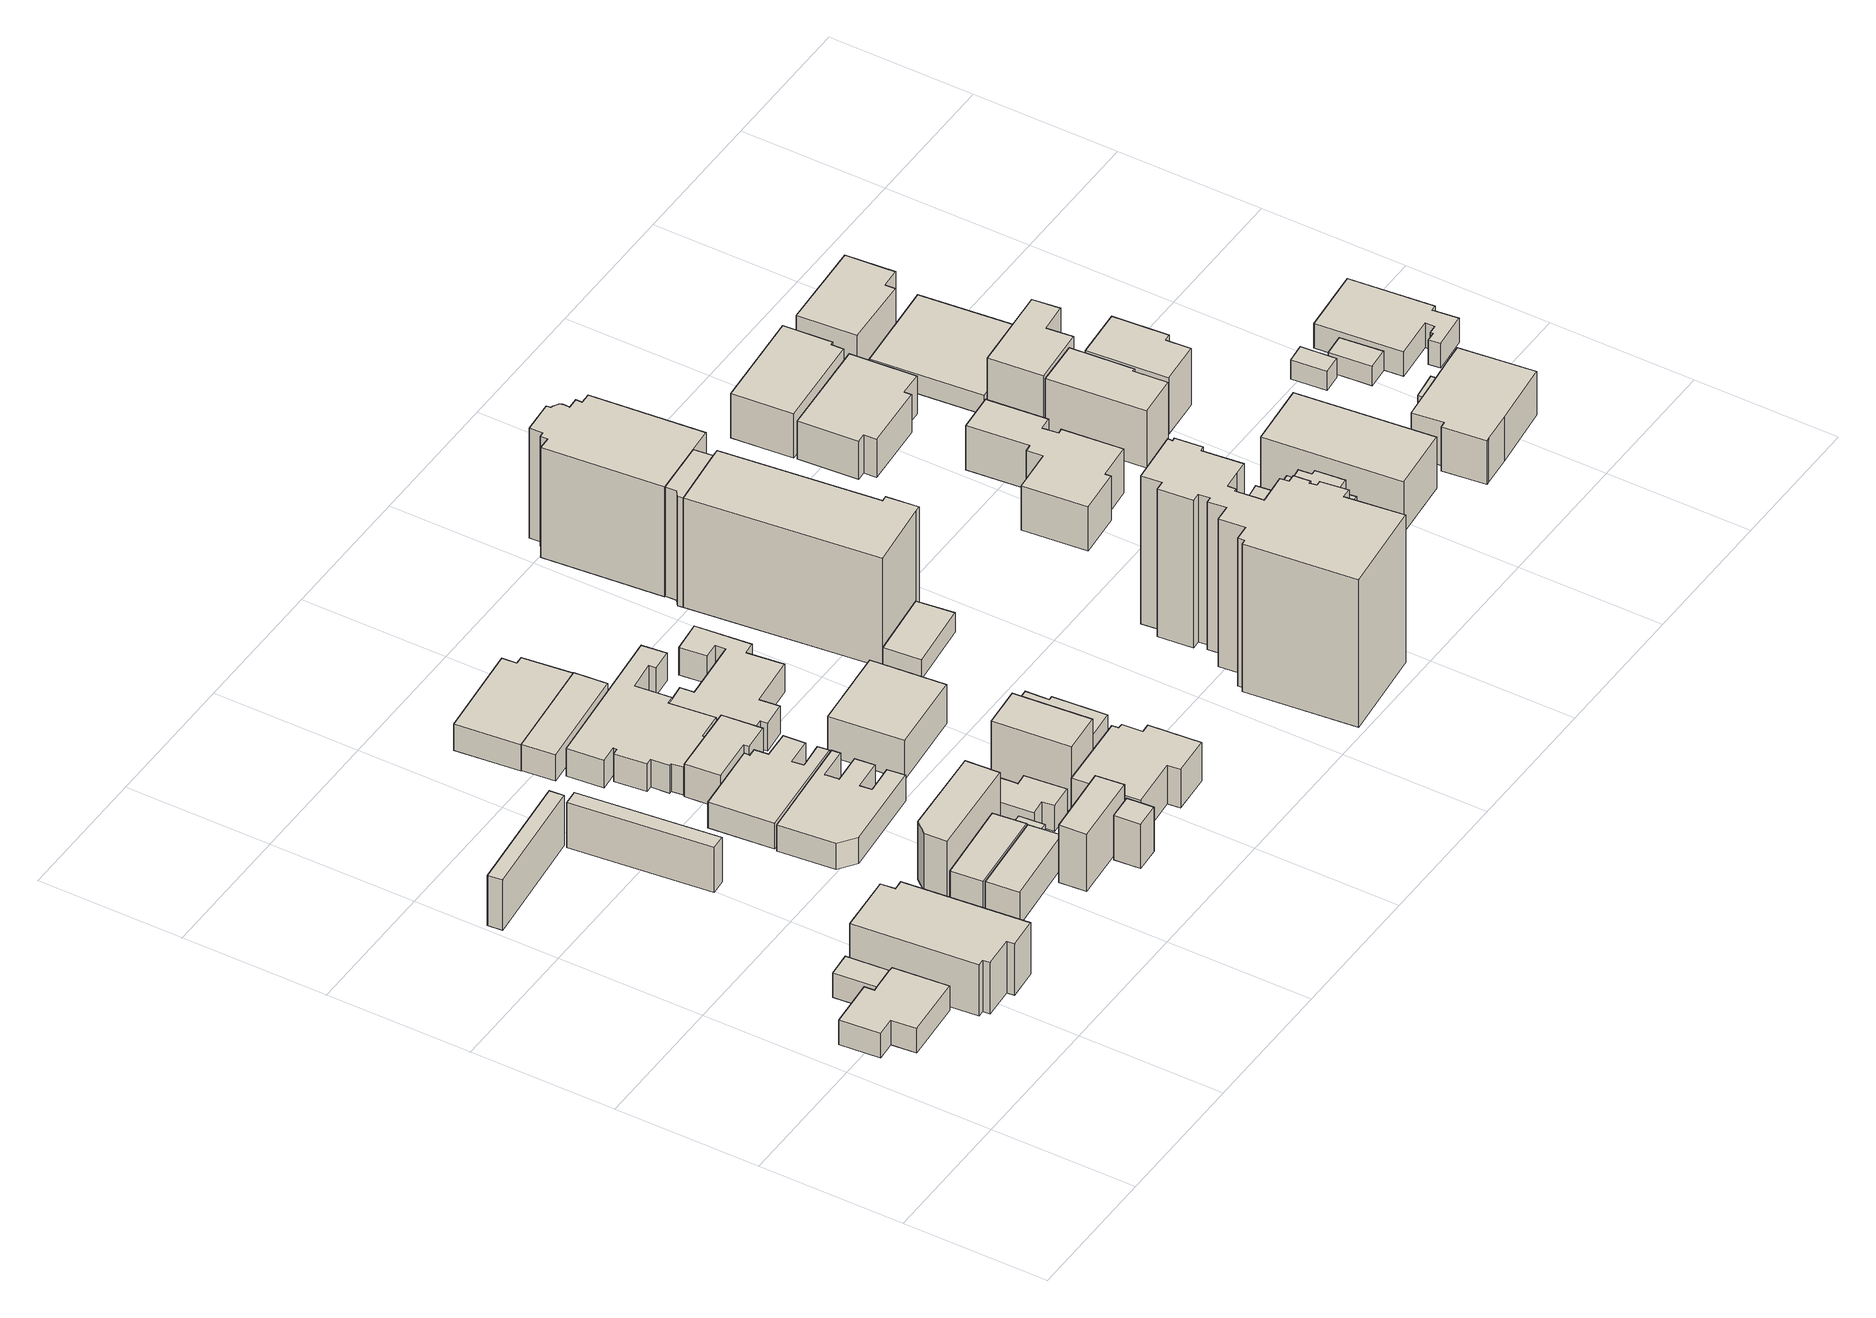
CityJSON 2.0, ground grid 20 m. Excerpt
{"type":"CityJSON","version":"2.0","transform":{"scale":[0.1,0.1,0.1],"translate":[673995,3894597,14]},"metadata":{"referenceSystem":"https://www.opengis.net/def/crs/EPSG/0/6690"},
"CityObjects":{
"building1":{"type":"Building","attributes":{"class":"3001","usage":"411","measuredHeight":5.8,"storeysAboveGround":1,"BuildingDetailAttribute.totalFloorArea":86.9,"BuildingDetailAttribute.buildingFootprintArea":86.9,"BuildingDetailAttribute.buildingRoofEdgeArea":86.9,"BuildingDetailAttribute.urbanPlanType":"21","BuildingDetailAttribute.landUseType":"211","BuildingDetailAttribute.surveyYear":2021,"BuildingIDAttribute.prefecture":"23","BuildingIDAttribute.city":"23102"},"address":[{"country":"日本","locality":"愛知県名古屋市"}],"geometry":[{"type":"Solid","lod":"1","boundaries":[[[[0,1,2,3,4,5,6,7,8,9]],[[8,10,11,9]],[[7,12,10,8]],[[6,13,12,7]],[[5,14,13,6]],[[4,15,14,5]],[[3,16,15,4]],[[2,17,16,3]],[[1,18,17,2]],[[0,19,18,1]],[[9,11,19,0]],[[10,12,13,14,15,16,17,18,19,11]]]]}]},
"building2":{"type":"Building","attributes":{"class":"3001","usage":"411","measuredHeight":3.8,"storeysAboveGround":1,"BuildingDetailAttribute.totalFloorArea":19.82,"BuildingDetailAttribute.buildingFootprintArea":19.82,"BuildingDetailAttribute.buildingRoofEdgeArea":19.82,"BuildingDetailAttribute.urbanPlanType":"21","BuildingDetailAttribute.landUseType":"211","BuildingDetailAttribute.surveyYear":2021,"BuildingIDAttribute.prefecture":"23","BuildingIDAttribute.city":"23102"},"address":[{"country":"日本","locality":"愛知県名古屋市"}],"geometry":[{"type":"Solid","lod":"1","boundaries":[[[[20,21,4,3]],[[4,15,16,3]],[[21,22,15,4]],[[20,23,22,21]],[[3,16,23,20]],[[15,22,23,16]]]]}]},
"building3":{"type":"Building","attributes":{"class":"3002","usage":"422","measuredHeight":11,"storeysAboveGround":2,"BuildingDetailAttribute.totalFloorArea":347.57,"BuildingDetailAttribute.buildingFootprintArea":173.78,"BuildingDetailAttribute.buildingRoofEdgeArea":173.78,"BuildingDetailAttribute.urbanPlanType":"21","BuildingDetailAttribute.landUseType":"214","BuildingDetailAttribute.surveyYear":2021,"BuildingIDAttribute.prefecture":"23","BuildingIDAttribute.city":"23102"},"address":[{"country":"日本","locality":"愛知県名古屋市"}],"geometry":[{"type":"Solid","lod":"1","boundaries":[[[[24,25,26,27,28,29,30,31,32,33]],[[32,34,35,33]],[[31,36,34,32]],[[30,37,36,31]],[[29,38,37,30]],[[28,39,38,29]],[[27,40,39,28]],[[26,41,40,27]],[[25,42,41,26]],[[24,43,42,25]],[[33,35,43,24]],[[34,36,37,38,39,40,41,42,43,35]]]]}]},
"building4":{"type":"Building","attributes":{"class":"3003","usage":"401","measuredHeight":7.8,"storeysAboveGround":1,"BuildingDetailAttribute.totalFloorArea":34.63,"BuildingDetailAttribute.buildingFootprintArea":34.63,"BuildingDetailAttribute.buildingRoofEdgeArea":34.63,"BuildingDetailAttribute.urbanPlanType":"21","BuildingDetailAttribute.landUseType":"212","BuildingDetailAttribute.surveyYear":2021,"BuildingIDAttribute.prefecture":"23","BuildingIDAttribute.city":"23102"},"address":[{"country":"日本","locality":"愛知県名古屋市"}],"geometry":[{"type":"Solid","lod":"1","boundaries":[[[[44,45,46,47]],[[46,48,49,47]],[[45,50,48,46]],[[44,51,50,45]],[[47,49,51,44]],[[48,50,51,49]]]]}]},
"building5":{"type":"Building","attributes":{"class":"3003","usage":"401","measuredHeight":19,"storeysAboveGround":1,"BuildingDetailAttribute.totalFloorArea":41.21,"BuildingDetailAttribute.buildingFootprintArea":41.21,"BuildingDetailAttribute.buildingRoofEdgeArea":41.21,"BuildingDetailAttribute.urbanPlanType":"21","BuildingDetailAttribute.landUseType":"212","BuildingDetailAttribute.surveyYear":2021,"BuildingIDAttribute.prefecture":"23","BuildingIDAttribute.city":"23102"},"address":[{"country":"日本","locality":"愛知県名古屋市"}],"geometry":[{"type":"Solid","lod":"1","boundaries":[[[[52,53,54,55]],[[54,56,57,55]],[[53,58,56,54]],[[52,59,58,53]],[[55,57,59,52]],[[56,58,59,57]]]]}]},
"building6":{"type":"Building","attributes":{"class":"3001","usage":"411","measuredHeight":6.1,"storeysAboveGround":2,"BuildingDetailAttribute.totalFloorArea":104.74,"BuildingDetailAttribute.buildingFootprintArea":52.37,"BuildingDetailAttribute.buildingRoofEdgeArea":52.37,"BuildingDetailAttribute.urbanPlanType":"21","BuildingDetailAttribute.landUseType":"211","BuildingDetailAttribute.surveyYear":2021,"BuildingIDAttribute.prefecture":"23","BuildingIDAttribute.city":"23102"},"address":[{"country":"日本","locality":"愛知県名古屋市"}],"geometry":[{"type":"Solid","lod":"1","boundaries":[[[[60,61,62,63]],[[62,64,65,63]],[[61,66,64,62]],[[60,67,66,61]],[[63,65,67,60]],[[64,66,67,65]]]]}]},
"building7":{"type":"Building","attributes":{"class":"9999","usage":"411","measuredHeight":8,"storeysAboveGround":2,"BuildingDetailAttribute.totalFloorArea":105.14,"BuildingDetailAttribute.buildingFootprintArea":52.57,"BuildingDetailAttribute.buildingRoofEdgeArea":52.57,"BuildingDetailAttribute.urbanPlanType":"21","BuildingDetailAttribute.landUseType":"211","BuildingDetailAttribute.surveyYear":2021,"BuildingIDAttribute.prefecture":"23","BuildingIDAttribute.city":"23102"},"address":[{"country":"日本","locality":"愛知県名古屋市"}],"geometry":[{"type":"Solid","lod":"1","boundaries":[[[[68,69,70,71]],[[70,72,73,71]],[[69,74,72,70]],[[68,75,74,69]],[[71,73,75,68]],[[72,74,75,73]]]]}]},
"building8":{"type":"Building","attributes":{"class":"3002","usage":"411","measuredHeight":11,"storeysAboveGround":3,"BuildingDetailAttribute.totalFloorArea":194.04,"BuildingDetailAttribute.buildingFootprintArea":64.68,"BuildingDetailAttribute.buildingRoofEdgeArea":64.68,"BuildingDetailAttribute.urbanPlanType":"21","BuildingDetailAttribute.landUseType":"211","BuildingDetailAttribute.surveyYear":2021,"BuildingIDAttribute.prefecture":"23","BuildingIDAttribute.city":"23102"},"address":[{"country":"日本","locality":"愛知県名古屋市"}],"geometry":[{"type":"Solid","lod":"1","boundaries":[[[[76,77,78,79,80]],[[79,81,82,80]],[[78,83,81,79]],[[77,84,83,78]],[[76,85,84,77]],[[80,82,85,76]],[[81,83,84,85,82]]]]}]},
"building9":{"type":"Building","attributes":{"class":"3001","usage":"413","measuredHeight":5.1,"storeysAboveGround":1,"BuildingDetailAttribute.totalFloorArea":128.52,"BuildingDetailAttribute.buildingFootprintArea":128.52,"BuildingDetailAttribute.buildingRoofEdgeArea":128.52,"BuildingDetailAttribute.urbanPlanType":"21","BuildingDetailAttribute.landUseType":"212","BuildingDetailAttribute.surveyYear":2021,"BuildingIDAttribute.prefecture":"23","BuildingIDAttribute.city":"23102"},"address":[{"country":"日本","locality":"愛知県名古屋市"}],"geometry":[{"type":"Solid","lod":"1","boundaries":[[[[86,87,88,89,90,91,92,93,94,95,96,97,98]],[[97,99,100,98]],[[96,101,99,97]],[[95,102,101,96]],[[94,103,102,95]],[[93,104,103,94]],[[92,105,104,93]],[[91,106,105,92]],[[90,107,106,91]],[[89,108,107,90]],[[88,109,108,89]],[[87,110,109,88]],[[86,111,110,87]],[[98,100,111,86]],[[99,101,102,103,104,105,106,107,108,109,110,111,100]]]]}]},
"building10":{"type":"Building","attributes":{"class":"3002","usage":"411","measuredHeight":8.9,"storeysAboveGround":3,"BuildingDetailAttribute.totalFloorArea":114.25,"BuildingDetailAttribute.buildingFootprintArea":38.08,"BuildingDetailAttribute.buildingRoofEdgeArea":38.08,"BuildingDetailAttribute.urbanPlanType":"21","BuildingDetailAttribute.landUseType":"211","BuildingDetailAttribute.surveyYear":2021,"BuildingIDAttribute.prefecture":"23","BuildingIDAttribute.city":"23102"},"address":[{"country":"日本","locality":"愛知県名古屋市"}],"geometry":[{"type":"Solid","lod":"1","boundaries":[[[[112,113,114,115]],[[114,116,117,115]],[[113,118,116,114]],[[112,119,118,113]],[[115,117,119,112]],[[116,118,119,117]]]]}]},
"building11":{"type":"Building","attributes":{"class":"3001","usage":"461","measuredHeight":-9999,"storeysAboveGround":9999,"BuildingDetailAttribute.totalFloorArea":-9999,"BuildingDetailAttribute.buildingFootprintArea":-9999,"BuildingDetailAttribute.buildingRoofEdgeArea":11.95,"BuildingDetailAttribute.urbanPlanType":"21","BuildingDetailAttribute.landUseType":"211","BuildingDetailAttribute.surveyYear":2021,"BuildingIDAttribute.prefecture":"23","BuildingIDAttribute.city":"23102"},"geometry":[{"type":"Solid","lod":"1","boundaries":[[[[120,121,122,123,124,125]],[[124,126,127,125]],[[123,128,126,124]],[[122,129,128,123]],[[121,130,129,122]],[[120,131,130,121]],[[125,127,131,120]],[[126,128,129,130,131,127]]]]}]},
"building12":{"type":"Building","attributes":{"class":"3001","usage":"413","measuredHeight":5,"storeysAboveGround":1,"BuildingDetailAttribute.totalFloorArea":114.13,"BuildingDetailAttribute.buildingFootprintArea":114.13,"BuildingDetailAttribute.buildingRoofEdgeArea":114.13,"BuildingDetailAttribute.urbanPlanType":"21","BuildingDetailAttribute.landUseType":"212","BuildingDetailAttribute.surveyYear":2021,"BuildingIDAttribute.prefecture":"23","BuildingIDAttribute.city":"23102"},"address":[{"country":"日本","locality":"愛知県名古屋市"}],"geometry":[{"type":"Solid","lod":"1","boundaries":[[[[132,133,134,135,136,137,138,139,140,141,142,143]],[[142,144,145,143]],[[141,146,144,142]],[[140,147,146,141]],[[139,148,147,140]],[[138,149,148,139]],[[137,150,149,138]],[[136,151,150,137]],[[135,152,151,136]],[[134,153,152,135]],[[133,154,153,134]],[[132,155,154,133]],[[143,145,155,132]],[[144,146,147,148,149,150,151,152,153,154,155,145]]]]}]},
"building13":{"type":"Building","attributes":{"class":"9999","usage":"411","measuredHeight":7.9,"storeysAboveGround":3,"BuildingDetailAttribute.totalFloorArea":37.82,"BuildingDetailAttribute.buildingFootprintArea":12.61,"BuildingDetailAttribute.buildingRoofEdgeArea":12.61,"BuildingDetailAttribute.urbanPlanType":"21","BuildingDetailAttribute.landUseType":"211","BuildingDetailAttribute.surveyYear":2021,"BuildingIDAttribute.prefecture":"23","BuildingIDAttribute.city":"23102"},"address":[{"country":"日本","locality":"愛知県名古屋市"}],"geometry":[{"type":"Solid","lod":"1","boundaries":[[[[156,157,158,159]],[[158,160,161,159]],[[157,162,160,158]],[[156,163,162,157]],[[159,161,163,156]],[[160,162,163,161]]]]}]},
"building14":{"type":"Building","attributes":{"class":"3001","usage":"411","measuredHeight":6.1,"storeysAboveGround":2,"BuildingDetailAttribute.totalFloorArea":101.1,"BuildingDetailAttribute.buildingFootprintArea":50.55,"BuildingDetailAttribute.buildingRoofEdgeArea":50.55,"BuildingDetailAttribute.urbanPlanType":"21","BuildingDetailAttribute.landUseType":"211","BuildingDetailAttribute.surveyYear":2021,"BuildingIDAttribute.prefecture":"23","BuildingIDAttribute.city":"23102"},"address":[{"country":"日本","locality":"愛知県名古屋市"}],"geometry":[{"type":"Solid","lod":"1","boundaries":[[[[164,165,166,167,168,169]],[[168,170,171,169]],[[167,172,170,168]],[[166,173,172,167]],[[165,174,173,166]],[[164,175,174,165]],[[169,171,175,164]],[[170,172,173,174,175,171]]]]}]},
"building15":{"type":"Building","attributes":{"class":"3001","usage":"413","measuredHeight":5.1,"storeysAboveGround":2,"BuildingDetailAttribute.totalFloorArea":132.05,"BuildingDetailAttribute.buildingFootprintArea":66.03,"BuildingDetailAttribute.buildingRoofEdgeArea":191.32,"BuildingDetailAttribute.urbanPlanType":"21","BuildingDetailAttribute.landUseType":"212","BuildingDetailAttribute.surveyYear":2021,"BuildingIDAttribute.prefecture":"23","BuildingIDAttribute.city":"23102"},"address":[{"country":"日本","locality":"愛知県名古屋市"}],"geometry":[{"type":"Solid","lod":"1","boundaries":[[[[176,177,178,179]],[[178,180,181,179]],[[177,182,180,178]],[[176,183,182,177]],[[179,181,183,176]],[[180,182,183,181]]]]}]},
"building16":{"type":"Building","attributes":{"class":"3001","usage":"411","measuredHeight":6,"storeysAboveGround":2,"BuildingDetailAttribute.totalFloorArea":93.88,"BuildingDetailAttribute.buildingFootprintArea":46.94,"BuildingDetailAttribute.buildingRoofEdgeArea":46.94,"BuildingDetailAttribute.urbanPlanType":"21","BuildingDetailAttribute.landUseType":"211","BuildingDetailAttribute.surveyYear":2021,"BuildingIDAttribute.prefecture":"23","BuildingIDAttribute.city":"23102"},"address":[{"country":"日本","locality":"愛知県名古屋市"}],"geometry":[{"type":"Solid","lod":"1","boundaries":[[[[184,185,186,187,188,189,190,191]],[[190,192,193,191]],[[189,194,192,190]],[[188,195,194,189]],[[187,196,195,188]],[[186,197,196,187]],[[185,198,197,186]],[[184,199,198,185]],[[191,193,199,184]],[[192,194,195,196,197,198,199,193]]]]}]},
"building17":{"type":"Building","attributes":{"class":"3001","usage":"411","measuredHeight":5.1,"storeysAboveGround":2,"BuildingDetailAttribute.totalFloorArea":250.58,"BuildingDetailAttribute.buildingFootprintArea":125.29,"BuildingDetailAttribute.buildingRoofEdgeArea":191.32,"BuildingDetailAttribute.urbanPlanType":"21","BuildingDetailAttribute.landUseType":"211","BuildingDetailAttribute.surveyYear":2021,"BuildingIDAttribute.prefecture":"23","BuildingIDAttribute.city":"23102"},"address":[{"country":"日本","locality":"愛知県名古屋市"}],"geometry":[{"type":"Solid","lod":"1","boundaries":[[[[200,201,202,203,204,205]],[[204,206,207,205]],[[203,208,206,204]],[[202,209,208,203]],[[201,210,209,202]],[[200,211,210,201]],[[205,207,211,200]],[[206,208,209,210,211,207]]]]}]},
"building18":{"type":"Building","attributes":{"class":"3001","usage":"411","measuredHeight":7.3,"storeysAboveGround":2,"BuildingDetailAttribute.totalFloorArea":373.87,"BuildingDetailAttribute.buildingFootprintArea":186.94,"BuildingDetailAttribute.buildingRoofEdgeArea":322.77,"BuildingDetailAttribute.urbanPlanType":"21","BuildingDetailAttribute.landUseType":"211","BuildingDetailAttribute.surveyYear":2021,"BuildingIDAttribute.prefecture":"23","BuildingIDAttribute.city":"23102"},"address":[{"country":"日本","locality":"愛知県名古屋市"}],"geometry":[{"type":"Solid","lod":"1","boundaries":[[[[212,213,214,215,216,217,218,219,220,221,222,223,224,225,226,227,228,229,230,231]],[[230,232,233,231]],[[229,234,232,230]],[[228,235,234,229]],[[227,236,235,228]],[[226,237,236,227]],[[225,238,237,226]],[[224,239,238,225]],[[223,240,239,224]],[[222,241,240,223]],[[221,242,241,222]],[[220,243,242,221]],[[219,244,243,220]],[[218,245,244,219]],[[217,246,245,218]],[[216,247,246,217]],[[215,248,247,216]],[[214,249,248,215]],[[213,250,249,214]],[[212,251,250,213]],[[231,233,251,212]],[[232,234,235,236,237,238,239,240,241,242,243,244,245,246,247,248,249,250,251,233]]]]}]},
"building19":{"type":"Building","attributes":{"class":"3002","usage":"411","measuredHeight":11.1,"storeysAboveGround":3,"BuildingDetailAttribute.totalFloorArea":179.08,"BuildingDetailAttribute.buildingFootprintArea":59.69,"BuildingDetailAttribute.buildingRoofEdgeArea":59.69,"BuildingDetailAttribute.urbanPlanType":"21","BuildingDetailAttribute.landUseType":"211","BuildingDetailAttribute.surveyYear":2021,"BuildingIDAttribute.prefecture":"23","BuildingIDAttribute.city":"23102"},"address":[{"country":"日本","locality":"愛知県名古屋市"}],"geometry":[{"type":"Solid","lod":"1","boundaries":[[[[252,253,254,255]],[[254,256,257,255]],[[253,258,256,254]],[[252,259,258,253]],[[255,257,259,252]],[[256,258,259,257]]]]}]},
"building20":{"type":"Building","attributes":{"class":"3001","usage":"411","measuredHeight":8,"storeysAboveGround":3,"BuildingDetailAttribute.totalFloorArea":361,"BuildingDetailAttribute.buildingFootprintArea":120.33,"BuildingDetailAttribute.buildingRoofEdgeArea":120.33,"BuildingDetailAttribute.urbanPlanType":"21","BuildingDetailAttribute.landUseType":"211","BuildingDetailAttribute.surveyYear":2021,"BuildingIDAttribute.prefecture":"23","BuildingIDAttribute.city":"23102"},"address":[{"country":"日本","locality":"愛知県名古屋市"}],"geometry":[{"type":"Solid","lod":"1","boundaries":[[[[260,261,262,263,264,265,266,267,268,269]],[[268,270,271,269]],[[267,272,270,268]],[[266,273,272,267]],[[265,274,273,266]],[[264,275,274,265]],[[263,276,275,264]],[[262,277,276,263]],[[261,278,277,262]],[[260,279,278,261]],[[269,271,279,260]],[[270,272,273,274,275,276,277,278,279,271]]]]}]},
"building21":{"type":"Building","attributes":{"class":"3001","usage":"411","measuredHeight":7.1,"storeysAboveGround":1,"BuildingDetailAttribute.totalFloorArea":114.93,"BuildingDetailAttribute.buildingFootprintArea":114.93,"BuildingDetailAttribute.buildingRoofEdgeArea":114.93,"BuildingDetailAttribute.urbanPlanType":"21","BuildingDetailAttribute.landUseType":"211","BuildingDetailAttribute.surveyYear":2021,"BuildingIDAttribute.prefecture":"23","BuildingIDAttribute.city":"23102"},"address":[{"country":"日本","locality":"愛知県名古屋市"}],"geometry":[{"type":"Solid","lod":"1","boundaries":[[[[280,281,282,283]],[[282,284,285,283]],[[281,286,284,282]],[[280,287,286,281]],[[283,285,287,280]],[[284,286,287,285]]]]}]},
"building22":{"type":"Building","attributes":{"class":"3001","usage":"411","measuredHeight":7.3,"storeysAboveGround":1,"BuildingDetailAttribute.totalFloorArea":135.84,"BuildingDetailAttribute.buildingFootprintArea":135.84,"BuildingDetailAttribute.buildingRoofEdgeArea":322.77,"BuildingDetailAttribute.urbanPlanType":"21","BuildingDetailAttribute.landUseType":"211","BuildingDetailAttribute.surveyYear":2021,"BuildingIDAttribute.prefecture":"23","BuildingIDAttribute.city":"23102"},"address":[{"country":"日本","locality":"愛知県名古屋市"}],"geometry":[{"type":"Solid","lod":"1","boundaries":[[[[288,289,290,291,292,293,294,295,296,297,298,299,300,301,302,303,304,305]],[[304,306,307,305]],[[303,308,306,304]],[[302,309,308,303]],[[301,310,309,302]],[[300,311,310,301]],[[299,312,311,300]],[[298,313,312,299]],[[297,314,313,298]],[[296,315,314,297]],[[295,316,315,296]],[[294,317,316,295]],[[293,318,317,294]],[[292,319,318,293]],[[291,320,319,292]],[[290,321,320,291]],[[289,322,321,290]],[[288,323,322,289]],[[305,307,323,288]],[[306,308,309,310,311,312,313,314,315,316,317,318,319,320,321,322,323,307]]]]}]},
"building23":{"type":"Building","attributes":{"class":"3001","usage":"411","measuredHeight":8,"storeysAboveGround":2,"BuildingDetailAttribute.totalFloorArea":85.64,"BuildingDetailAttribute.buildingFootprintArea":42.82,"BuildingDetailAttribute.buildingRoofEdgeArea":42.82,"BuildingDetailAttribute.urbanPlanType":"21","BuildingDetailAttribute.landUseType":"211","BuildingDetailAttribute.surveyYear":2021,"BuildingIDAttribute.prefecture":"23","BuildingIDAttribute.city":"23102"},"address":[{"country":"日本","locality":"愛知県名古屋市"}],"geometry":[{"type":"Solid","lod":"1","boundaries":[[[[324,325,326,327,328,329]],[[328,330,331,329]],[[327,332,330,328]],[[326,333,332,327]],[[325,334,333,326]],[[324,335,334,325]],[[329,331,335,324]],[[330,332,333,334,335,331]]]]}]},
"building24":{"type":"Building","attributes":{"class":"3001","usage":"414","measuredHeight":22.9,"storeysAboveGround":1,"BuildingDetailAttribute.totalFloorArea":48.35,"BuildingDetailAttribute.buildingFootprintArea":48.35,"BuildingDetailAttribute.buildingRoofEdgeArea":48.35,"BuildingDetailAttribute.urbanPlanType":"21","BuildingDetailAttribute.landUseType":"211","BuildingDetailAttribute.surveyYear":2021,"BuildingIDAttribute.prefecture":"23","BuildingIDAttribute.city":"23102"},"address":[{"country":"日本","locality":"愛知県名古屋市"}],"geometry":[{"type":"Solid","lod":"1","boundaries":[[[[336,337,338,339]],[[338,340,341,339]],[[337,342,340,338]],[[336,343,342,337]],[[339,341,343,336]],[[340,342,343,341]]]]}]},
"building25":{"type":"Building","attributes":{"class":"9999","usage":"414","measuredHeight":23,"storeysAboveGround":6,"BuildingDetailAttribute.totalFloorArea":1516.75,"BuildingDetailAttribute.buildingFootprintArea":252.79,"BuildingDetailAttribute.buildingRoofEdgeArea":252.79,"BuildingDetailAttribute.urbanPlanType":"21","BuildingDetailAttribute.landUseType":"211","BuildingDetailAttribute.surveyYear":2021,"BuildingIDAttribute.prefecture":"23","BuildingIDAttribute.city":"23102"},"address":[{"country":"日本","locality":"愛知県名古屋市"}],"geometry":[{"type":"Solid","lod":"1","boundaries":[[[[344,345,346,347,348,349,350,351]],[[350,352,353,351]],[[349,354,352,350]],[[348,355,354,349]],[[347,356,355,348]],[[346,357,356,347]],[[345,358,357,346]],[[344,359,358,345]],[[351,353,359,344]],[[352,354,355,356,357,358,359,353]]]]}]},
"building26":{"type":"Building","attributes":{"class":"9999","usage":"414","measuredHeight":17,"storeysAboveGround":6,"BuildingDetailAttribute.totalFloorArea":131.95,"BuildingDetailAttribute.buildingFootprintArea":21.99,"BuildingDetailAttribute.buildingRoofEdgeArea":21.99,"BuildingDetailAttribute.urbanPlanType":"21","BuildingDetailAttribute.landUseType":"211","BuildingDetailAttribute.surveyYear":2021,"BuildingIDAttribute.prefecture":"23","BuildingIDAttribute.city":"23102"},"address":[{"country":"日本","locality":"愛知県名古屋市"}],"geometry":[{"type":"Solid","lod":"1","boundaries":[[[[349,360,361,362,363,350]],[[363,364,352,350]],[[362,365,364,363]],[[361,366,365,362]],[[360,367,366,361]],[[349,354,367,360]],[[350,352,354,349]],[[364,365,366,367,354,352]]]]}]},
"building27":{"type":"Building","attributes":{"class":"3002","usage":"414","measuredHeight":17.1,"storeysAboveGround":6,"BuildingDetailAttribute.totalFloorArea":1169.11,"BuildingDetailAttribute.buildingFootprintArea":194.85,"BuildingDetailAttribute.buildingRoofEdgeArea":194.85,"BuildingDetailAttribute.urbanPlanType":"21","BuildingDetailAttribute.landUseType":"211","BuildingDetailAttribute.surveyYear":2021,"BuildingIDAttribute.prefecture":"23","BuildingIDAttribute.city":"23102"},"address":[{"country":"日本","locality":"愛知県名古屋市"}],"geometry":[{"type":"Solid","lod":"1","boundaries":[[[[368,369,370,371,372,373,374,375,376,377,378,379,380,381,382,383,384,385]],[[384,386,387,385]],[[383,388,386,384]],[[382,389,388,383]],[[381,390,389,382]],[[380,391,390,381]],[[379,392,391,380]],[[378,393,392,379]],[[377,394,393,378]],[[376,395,394,377]],[[375,396,395,376]],[[374,365,396,375]],[[373,364,365,374]],[[372,397,364,373]],[[371,398,397,372]],[[370,399,398,371]],[[369,400,399,370]],[[368,401,400,369]],[[385,387,401,368]],[[386,388,389,390,391,392,393,394,395,396,365,364,397,398,399,400,401,387]]]]}]},
"building28":{"type":"Building","attributes":{"class":"3002","usage":"412","measuredHeight":28,"storeysAboveGround":8,"BuildingDetailAttribute.totalFloorArea":2612.68,"BuildingDetailAttribute.buildingFootprintArea":326.58,"BuildingDetailAttribute.buildingRoofEdgeArea":326.58,"BuildingDetailAttribute.urbanPlanType":"21","BuildingDetailAttribute.landUseType":"211","BuildingDetailAttribute.surveyYear":2021,"BuildingIDAttribute.prefecture":"23","BuildingIDAttribute.city":"23102"},"address":[{"country":"日本","locality":"愛知県名古屋市"}],"geometry":[{"type":"Solid","lod":"1","boundaries":[[[[402,403,404,405,406,407,408,409,410,411,412,413,414,415,416,417,418,419,420,421,422,423,424,425,426,427,428,429,430,431,432,433,434,435,436,437]],[[436,438,439,437]],[[435,440,438,436]],[[434,441,440,435]],[[433,442,441,434]],[[432,443,442,433]],[[431,444,443,432]],[[430,445,444,431]],[[429,446,445,430]],[[428,447,446,429]],[[427,448,447,428]],[[426,449,448,427]],[[425,450,449,426]],[[424,451,450,425]],[[423,452,451,424]],[[422,453,452,423]],[[421,454,453,422]],[[420,455,454,421]],[[419,456,455,420]],[[418,457,456,419]],[[417,458,457,418]],[[416,459,458,417]],[[415,460,459,416]],[[414,461,460,415]],[[413,462,461,414]],[[412,463,462,413]],[[411,464,463,412]],[[410,465,464,411]],[[409,466,465,410]],[[408,467,466,409]],[[407,468,467,408]],[[406,469,468,407]],[[405,470,469,406]],[[404,471,470,405]],[[403,472,471,404]],[[402,473,472,403]],[[437,439,473,402]],[[438,440,441,442,443,444,445,446,447,448,449,450,451,452,453,454,455,456,457,458,459,460,461,462,463,464,465,466,467,468,469,470,471,472,473,439]]]]}]},
"building29":{"type":"Building","attributes":{"class":"9999","usage":"412","measuredHeight":22.7,"storeysAboveGround":1,"BuildingDetailAttribute.totalFloorArea":16.73,"BuildingDetailAttribute.buildingFootprintArea":16.73,"BuildingDetailAttribute.buildingRoofEdgeArea":16.73,"BuildingDetailAttribute.urbanPlanType":"21","BuildingDetailAttribute.landUseType":"211","BuildingDetailAttribute.surveyYear":2021,"BuildingIDAttribute.prefecture":"23","BuildingIDAttribute.city":"23102"},"address":[{"country":"日本","locality":"愛知県名古屋市"}],"geometry":[{"type":"Solid","lod":"1","boundaries":[[[[474,475,476,477,478,479,480,481]],[[480,482,483,481]],[[479,484,482,480]],[[478,485,484,479]],[[477,486,485,478]],[[476,487,486,477]],[[475,488,487,476]],[[474,489,488,475]],[[481,483,489,474]],[[482,484,485,486,487,488,489,483]]]]}]},
"building30":{"type":"Building","attributes":{"class":"3001","usage":"411","measuredHeight":3.9,"storeysAboveGround":1,"BuildingDetailAttribute.totalFloorArea":30.08,"BuildingDetailAttribute.buildingFootprintArea":30.08,"BuildingDetailAttribute.buildingRoofEdgeArea":30.08,"BuildingDetailAttribute.urbanPlanType":"21","BuildingDetailAttribute.landUseType":"211","BuildingDetailAttribute.surveyYear":2021,"BuildingIDAttribute.prefecture":"23","BuildingIDAttribute.city":"23102"},"address":[{"country":"日本","locality":"愛知県名古屋市"}],"geometry":[{"type":"Solid","lod":"1","boundaries":[[[[490,491,492,493]],[[492,494,495,493]],[[491,496,494,492]],[[490,497,496,491]],[[493,495,497,490]],[[494,496,497,495]]]]}]},
"building31":{"type":"Building","attributes":{"class":"3001","usage":"411","measuredHeight":7.9,"storeysAboveGround":2,"BuildingDetailAttribute.totalFloorArea":346.88,"BuildingDetailAttribute.buildingFootprintArea":173.44,"BuildingDetailAttribute.buildingRoofEdgeArea":173.44,"BuildingDetailAttribute.urbanPlanType":"21","BuildingDetailAttribute.landUseType":"211","BuildingDetailAttribute.surveyYear":2021,"BuildingIDAttribute.prefecture":"23","BuildingIDAttribute.city":"23102"},"address":[{"country":"日本","locality":"愛知県名古屋市"}],"geometry":[{"type":"Solid","lod":"1","boundaries":[[[[498,499,500,501,502,503,504,505,506,507,508,509]],[[508,510,511,509]],[[507,512,510,508]],[[506,513,512,507]],[[505,514,513,506]],[[504,515,514,505]],[[503,516,515,504]],[[502,517,516,503]],[[501,518,517,502]],[[500,519,518,501]],[[499,520,519,500]],[[498,521,520,499]],[[509,511,521,498]],[[510,512,513,514,515,516,517,518,519,520,521,511]]]]}]},
"building32":{"type":"Building","attributes":{"class":"3001","usage":"413","measuredHeight":6.9,"storeysAboveGround":2,"BuildingDetailAttribute.totalFloorArea":301.3,"BuildingDetailAttribute.buildingFootprintArea":150.65,"BuildingDetailAttribute.buildingRoofEdgeArea":150.65,"BuildingDetailAttribute.urbanPlanType":"21","BuildingDetailAttribute.landUseType":"212","BuildingDetailAttribute.surveyYear":2021,"BuildingIDAttribute.prefecture":"23","BuildingIDAttribute.city":"23102"},"address":[{"country":"日本","locality":"愛知県名古屋市"}],"geometry":[{"type":"Solid","lod":"1","boundaries":[[[[522,523,524,525,526,527,528,529,530,531,532,533,534,535]],[[534,536,537,535]],[[533,538,536,534]],[[532,539,538,533]],[[531,540,539,532]],[[530,541,540,531]],[[529,542,541,530]],[[528,543,542,529]],[[527,544,543,528]],[[526,545,544,527]],[[525,546,545,526]],[[524,547,546,525]],[[523,548,547,524]],[[522,549,548,523]],[[535,537,549,522]],[[536,538,539,540,541,542,543,544,545,546,547,548,549,537]]]]}]},
"building33":{"type":"Building","attributes":{"class":"3001","usage":"411","measuredHeight":7.9,"storeysAboveGround":2,"BuildingDetailAttribute.totalFloorArea":263.97,"BuildingDetailAttribute.buildingFootprintArea":131.99,"BuildingDetailAttribute.buildingRoofEdgeArea":131.99,"BuildingDetailAttribute.urbanPlanType":"21","BuildingDetailAttribute.landUseType":"211","BuildingDetailAttribute.surveyYear":2021,"BuildingIDAttribute.prefecture":"23","BuildingIDAttribute.city":"23102"},"address":[{"country":"日本","locality":"愛知県名古屋市"}],"geometry":[{"type":"Solid","lod":"1","boundaries":[[[[550,551,552,553,554,555,556,557]],[[556,558,559,557]],[[555,560,558,556]],[[554,561,560,555]],[[553,562,561,554]],[[552,563,562,553]],[[551,564,563,552]],[[550,565,564,551]],[[557,559,565,550]],[[558,560,561,562,563,564,565,559]]]]}]},
"building34":{"type":"Building","attributes":{"class":"3001","usage":"411","measuredHeight":7.9,"storeysAboveGround":2,"BuildingDetailAttribute.totalFloorArea":227.55,"BuildingDetailAttribute.buildingFootprintArea":113.78,"BuildingDetailAttribute.buildingRoofEdgeArea":113.78,"BuildingDetailAttribute.urbanPlanType":"21","BuildingDetailAttribute.landUseType":"211","BuildingDetailAttribute.surveyYear":2021,"BuildingIDAttribute.prefecture":"23","BuildingIDAttribute.city":"23102"},"address":[{"country":"日本","locality":"愛知県名古屋市"}],"geometry":[{"type":"Solid","lod":"1","boundaries":[[[[566,567,568,569,570,571]],[[570,572,573,571]],[[569,574,572,570]],[[568,575,574,569]],[[567,576,575,568]],[[566,577,576,567]],[[571,573,577,566]],[[572,574,575,576,577,573]]]]}]},
"building35":{"type":"Building","attributes":{"class":"3002","usage":"401","measuredHeight":8,"storeysAboveGround":2,"BuildingDetailAttribute.totalFloorArea":338.93,"BuildingDetailAttribute.buildingFootprintArea":169.47,"BuildingDetailAttribute.buildingRoofEdgeArea":169.47,"BuildingDetailAttribute.urbanPlanType":"21","BuildingDetailAttribute.landUseType":"212","BuildingDetailAttribute.surveyYear":2021,"BuildingIDAttribute.prefecture":"23","BuildingIDAttribute.city":"23102"},"address":[{"country":"日本","locality":"愛知県名古屋市"}],"geometry":[{"type":"Solid","lod":"1","boundaries":[[[[578,579,580,581]],[[580,582,583,581]],[[579,584,582,580]],[[578,585,584,579]],[[581,583,585,578]],[[582,584,585,583]]]]}]},
"building36":{"type":"Building","attributes":{"class":"3001","usage":"411","measuredHeight":9.9,"storeysAboveGround":3,"BuildingDetailAttribute.totalFloorArea":246.74,"BuildingDetailAttribute.buildingFootprintArea":82.25,"BuildingDetailAttribute.buildingRoofEdgeArea":82.25,"BuildingDetailAttribute.urbanPlanType":"21","BuildingDetailAttribute.landUseType":"211","BuildingDetailAttribute.surveyYear":2021,"BuildingIDAttribute.prefecture":"23","BuildingIDAttribute.city":"23102"},"address":[{"country":"日本","locality":"愛知県名古屋市東区橦木町一丁目６－３"}],"geometry":[{"type":"Solid","lod":"1","boundaries":[[[[586,587,588,589,590,591]],[[590,592,593,591]],[[589,594,592,590]],[[588,595,594,589]],[[587,596,595,588]],[[586,597,596,587]],[[591,593,597,586]],[[592,594,595,596,597,593]]]]}]},
"building37":{"type":"Building","attributes":{"class":"3001","usage":"411","measuredHeight":9.9,"storeysAboveGround":3,"BuildingDetailAttribute.totalFloorArea":225.88,"BuildingDetailAttribute.buildingFootprintArea":75.29,"BuildingDetailAttribute.buildingRoofEdgeArea":75.29,"BuildingDetailAttribute.urbanPlanType":"21","BuildingDetailAttribute.landUseType":"211","BuildingDetailAttribute.surveyYear":2021,"BuildingIDAttribute.prefecture":"23","BuildingIDAttribute.city":"23102"},"address":[{"country":"日本","locality":"愛知県名古屋市東区橦木町一丁目６－１"}],"geometry":[{"type":"Solid","lod":"1","boundaries":[[[[598,599,600,601,602,603]],[[602,604,605,603]],[[601,606,604,602]],[[600,607,606,601]],[[599,608,607,600]],[[598,609,608,599]],[[603,605,609,598]],[[604,606,607,608,609,605]]]]}]},
"building38":{"type":"Building","attributes":{"class":"3001","usage":"411","measuredHeight":10.8,"storeysAboveGround":3,"BuildingDetailAttribute.totalFloorArea":219.58,"BuildingDetailAttribute.buildingFootprintArea":73.19,"BuildingDetailAttribute.buildingRoofEdgeArea":73.19,"BuildingDetailAttribute.urbanPlanType":"21","BuildingDetailAttribute.landUseType":"211","BuildingDetailAttribute.surveyYear":2021,"BuildingIDAttribute.prefecture":"23","BuildingIDAttribute.city":"23102"},"address":[{"country":"日本","locality":"愛知県名古屋市東区橦木町一丁目６－２"}],"geometry":[{"type":"Solid","lod":"1","boundaries":[[[[610,611,612,613,614,615]],[[614,616,617,615]],[[613,618,616,614]],[[612,619,618,613]],[[611,620,619,612]],[[610,621,620,611]],[[615,617,621,610]],[[616,618,619,620,621,617]]]]}]},
"building39":{"type":"Building","attributes":{"class":"3003","usage":"431","measuredHeight":4,"storeysAboveGround":1,"BuildingDetailAttribute.totalFloorArea":199.39,"BuildingDetailAttribute.buildingFootprintArea":199.39,"BuildingDetailAttribute.buildingRoofEdgeArea":199.39,"BuildingDetailAttribute.urbanPlanType":"21","BuildingDetailAttribute.landUseType":"213","BuildingDetailAttribute.surveyYear":2021,"BuildingIDAttribute.prefecture":"23","BuildingIDAttribute.city":"23102"},"address":[{"country":"日本","locality":"愛知県名古屋市"}],"geometry":[{"type":"Solid","lod":"1","boundaries":[[[[622,623,624,625]],[[624,626,627,625]],[[623,628,626,624]],[[622,629,628,623]],[[625,627,629,622]],[[626,628,629,627]]]]}]},
"building40":{"type":"Building","attributes":{"class":"3001","usage":"411","measuredHeight":7.8,"storeysAboveGround":2,"BuildingDetailAttribute.totalFloorArea":193.98,"BuildingDetailAttribute.buildingFootprintArea":96.99,"BuildingDetailAttribute.buildingRoofEdgeArea":96.99,"BuildingDetailAttribute.urbanPlanType":"21","BuildingDetailAttribute.landUseType":"211","BuildingDetailAttribute.surveyYear":2021,"BuildingIDAttribute.prefecture":"23","BuildingIDAttribute.city":"23102"},"address":[{"country":"日本","locality":"愛知県名古屋市"}],"geometry":[{"type":"Solid","lod":"1","boundaries":[[[[630,631,632,633,634,635]],[[634,636,637,635]],[[633,638,636,634]],[[632,639,638,633]],[[631,640,639,632]],[[630,641,640,631]],[[635,637,641,630]],[[636,638,639,640,641,637]]]]}]},
"building41":{"type":"Building","attributes":{"class":"3001","usage":"411","measuredHeight":6.8,"storeysAboveGround":2,"BuildingDetailAttribute.totalFloorArea":283.21,"BuildingDetailAttribute.buildingFootprintArea":141.61,"BuildingDetailAttribute.buildingRoofEdgeArea":141.61,"BuildingDetailAttribute.urbanPlanType":"21","BuildingDetailAttribute.landUseType":"211","BuildingDetailAttribute.surveyYear":2021,"BuildingIDAttribute.prefecture":"23","BuildingIDAttribute.city":"23102"},"address":[{"country":"日本","locality":"愛知県名古屋市"}],"geometry":[{"type":"Solid","lod":"1","boundaries":[[[[642,643,644,645,646,647,648,649,650,651]],[[650,652,653,651]],[[649,654,652,650]],[[648,655,654,649]],[[647,656,655,648]],[[646,657,656,647]],[[645,658,657,646]],[[644,659,658,645]],[[643,660,659,644]],[[642,661,660,643]],[[651,653,661,642]],[[652,654,655,656,657,658,659,660,661,653]]]]}]},
"building42":{"type":"Building","attributes":{"class":"9999","usage":"461","measuredHeight":3.6,"storeysAboveGround":9999,"BuildingDetailAttribute.totalFloorArea":-9999,"BuildingDetailAttribute.buildingFootprintArea":-9999,"BuildingDetailAttribute.buildingRoofEdgeArea":8.14,"BuildingDetailAttribute.urbanPlanType":"21","BuildingDetailAttribute.landUseType":"211","BuildingDetailAttribute.surveyYear":2021,"BuildingIDAttribute.prefecture":"23","BuildingIDAttribute.city":"23102"},"geometry":[{"type":"Solid","lod":"1","boundaries":[[[[662,663,664,665]],[[664,666,667,665]],[[663,668,666,664]],[[662,669,668,663]],[[665,667,669,662]],[[666,668,669,667]]]]}]},
"building43":{"type":"Building","attributes":{"class":"9999","usage":"461","measuredHeight":-9999,"storeysAboveGround":9999,"BuildingDetailAttribute.totalFloorArea":-9999,"BuildingDetailAttribute.buildingFootprintArea":-9999,"BuildingDetailAttribute.buildingRoofEdgeArea":12.82,"BuildingDetailAttribute.urbanPlanType":"21","BuildingDetailAttribute.landUseType":"211","BuildingDetailAttribute.surveyYear":2021,"BuildingIDAttribute.prefecture":"23","BuildingIDAttribute.city":"23102"},"geometry":[{"type":"Solid","lod":"1","boundaries":[[[[670,671,672,673]],[[672,674,675,673]],[[671,676,674,672]],[[670,677,676,671]],[[673,675,677,670]],[[674,676,677,675]]]]}]},
"building44":{"type":"Building","attributes":{"class":"9999","usage":"461","measuredHeight":-9999,"storeysAboveGround":9999,"BuildingDetailAttribute.totalFloorArea":-9999,"BuildingDetailAttribute.buildingFootprintArea":-9999,"BuildingDetailAttribute.buildingRoofEdgeArea":17.85,"BuildingDetailAttribute.urbanPlanType":"21","BuildingDetailAttribute.landUseType":"211","BuildingDetailAttribute.surveyYear":2021,"BuildingIDAttribute.prefecture":"23","BuildingIDAttribute.city":"23102"},"geometry":[{"type":"Solid","lod":"1","boundaries":[[[[678,679,680,681]],[[680,682,683,681]],[[679,684,682,680]],[[678,685,684,679]],[[681,683,685,678]],[[682,684,685,683]]]]}]},
"building45":{"type":"Building","attributes":{"class":"3001","usage":"411","measuredHeight":5.8,"storeysAboveGround":2,"BuildingDetailAttribute.totalFloorArea":242.42,"BuildingDetailAttribute.buildingFootprintArea":121.21,"BuildingDetailAttribute.buildingRoofEdgeArea":121.21,"BuildingDetailAttribute.urbanPlanType":"21","BuildingDetailAttribute.landUseType":"211","BuildingDetailAttribute.surveyYear":2021,"BuildingIDAttribute.prefecture":"23","BuildingIDAttribute.city":"23102"},"address":[{"country":"日本","locality":"愛知県名古屋市"}],"geometry":[{"type":"Solid","lod":"1","boundaries":[[[[686,687,688,689,690,691,692,693,694,695,696,697]],[[696,698,699,697]],[[695,700,698,696]],[[694,701,700,695]],[[693,702,701,694]],[[692,703,702,693]],[[691,704,703,692]],[[690,705,704,691]],[[689,706,705,690]],[[688,707,706,689]],[[687,708,707,688]],[[686,709,708,687]],[[697,699,709,686]],[[698,700,701,702,703,704,705,706,707,708,709,699]]]]}]}
},
"vertices":[
[34,232,12],[102,238,12],[103,224,12],[109,225,12],[143,228,12],[149,228,12],[156,152,12],[69,145,12],[66,179,12],[39,177,12],[66,179,50],[39,177,50],[69,145,50],[156,152,50],[149,228,50],[143,228,50],[109,225,50],[103,224,50],[102,238,50],[34,232,50],
[104,283,12],[138,286,12],[138,286,50],[104,283,50],
[234,275,10],[248,276,10],[264,106,10],[221,102,10],[220,112,10],[177,109,10],[176,119,10],[167,118,10],[151,288,10],[232,295,10],[151,288,90],[232,295,90],[167,118,90],[176,119,90],[177,109,90],[220,112,90],[221,102,90],[264,106,90],[248,276,90],[234,275,90],
[5,680,12],[3,700,12],[173,718,12],[175,698,12],[173,718,90],[175,698,90],[3,700,90],[5,680,90],
[175,695,10],[196,697,10],[217,505,10],[196,503,10],[217,505,80],[196,503,80],[196,697,80],[175,695,80],
[334,164,9],[330,209,9],[445,220,9],[450,176,9],[445,220,60],[450,176,60],[330,209,60],[334,164,60],
[329,211,10],[325,255,10],[441,267,10],[446,222,10],[441,267,60],[446,222,60],[325,255,60],[329,211,60],
[329,261,10],[327,292,10],[342,310,10],[466,320,10],[469,273,10],[466,320,100],[469,273,100],[342,310,100],[327,292,100],[329,261,100],
[410,460,9],[451,464,9],[454,437,9],[412,433,9],[414,417,9],[454,421,9],[457,397,9],[331,385,9],[308,402,9],[300,480,9],[450,495,9],[451,483,9],[408,479,9],[451,483,50],[408,479,50],[450,495,50],[300,480,50],[308,402,50],[331,385,50],[457,397,50],[454,421,50],[414,417,50],[412,433,50],[454,437,50],[451,464,50],[410,460,50],
[426,127,11],[423,164,11],[523,174,11],[527,136,11],[523,174,100],[527,136,100],[423,164,100],[426,127,100],
[445,248,10],[473,250,10],[476,215,10],[466,214,10],[467,204,10],[449,202,10],[467,204,40],[449,202,40],[466,214,40],[476,215,40],[473,250,40],[445,248,40],
[392,573,10],[403,574,10],[405,555,10],[443,558,10],[445,528,10],[408,525,10],[410,509,10],[447,513,10],[449,497,10],[301,483,10],[293,571,10],[392,581,10],[293,571,50],[392,581,50],[301,483,50],[449,497,50],[447,513,50],[410,509,50],[408,525,50],[445,528,50],[443,558,50],[405,555,50],[403,574,50],[392,573,50],
[495,94,11],[492,130,11],[527,133,11],[530,97,11],[527,133,80],[530,97,80],[492,130,80],[495,94,80],
[432,579,9],[395,576,9],[394,583,9],[332,577,9],[328,625,9],[427,634,9],[328,625,60],[427,634,60],[332,577,60],[394,583,60],[395,576,60],[432,579,60],
[411,829,10],[415,784,10],[272,769,10],[267,814,10],[272,769,51],[267,814,51],[415,784,51],[411,829,51],
[513,275,10],[529,277,10],[535,220,10],[501,217,10],[499,234,10],[477,231,10],[469,318,10],[509,321,10],[469,318,50],[509,321,50],[477,231,50],[499,234,50],[501,217,50],[535,220,50],[529,277,50],[513,275,50],
[267,814,9],[258,902,9],[390,916,9],[392,896,9],[403,897,9],[411,829,9],[403,897,50],[411,829,50],[392,896,50],[390,916,50],[258,902,50],[267,814,50],
[421,704,9],[428,642,9],[391,638,9],[391,634,9],[330,628,9],[328,643,9],[324,643,9],[322,668,9],[313,667,9],[308,711,9],[317,712,9],[317,717,9],[292,714,9],[287,764,9],[494,786,9],[498,752,9],[468,749,9],[467,759,9],[427,754,9],[432,705,9],[427,754,52],[432,705,52],[467,759,52],[468,749,52],[498,752,52],[494,786,52],[287,764,52],[292,714,52],[317,717,52],[317,712,52],[308,711,52],[313,667,52],[322,668,52],[324,643,52],[328,643,52],[330,628,52],[391,634,52],[391,638,52],[428,642,52],[421,704,52],
[543,219,9],[534,325,9],[590,330,9],[599,224,9],[590,330,110],[599,224,110],[534,325,110],[543,219,110],
[642,214,10],[649,214,10],[651,186,10],[664,187,10],[670,116,10],[615,112,10],[613,129,10],[542,123,10],[534,214,10],[641,223,10],[534,214,70],[641,223,70],[542,123,70],[613,129,70],[615,112,70],[670,116,70],[664,187,70],[651,186,70],[649,214,70],[642,214,70],
[594,530,9],[603,429,9],[490,418,9],[480,519,9],[490,418,70],[480,519,70],[603,429,70],[594,530,70],
[421,704,7],[432,705,7],[454,708,7],[456,689,7],[542,698,7],[541,712,7],[520,710,7],[516,747,7],[559,752,7],[566,676,7],[549,674,7],[555,624,7],[484,616,7],[487,589,7],[452,585,7],[451,595,7],[433,593,7],[428,642,7],[433,593,50],[428,642,50],[451,595,50],[452,585,50],[487,589,50],[484,616,50],[555,624,50],[549,674,50],[566,676,50],[559,752,50],[516,747,50],[520,710,50],[541,712,50],[542,698,50],[456,689,50],[454,708,50],[432,705,50],[421,704,50],
[633,305,10],[639,305,10],[645,231,10],[604,227,10],[595,334,10],[631,337,10],[595,334,80],[631,337,80],[604,227,80],[645,231,80],[639,305,80],[633,305,80],
[655,495,11],[650,546,11],[743,557,11],[749,506,11],[743,557,41],[749,506,41],[650,546,41],[655,495,41],
[740,601,10],[748,602,10],[753,558,10],[743,557,10],[650,546,10],[621,805,10],[706,815,10],[716,816,10],[706,815,180],[716,816,180],[621,805,180],[650,546,180],[743,557,180],[753,558,180],[748,602,180],[740,601,180],
[620,812,10],[628,818,10],[627,834,10],[703,841,10],[703,841,180],[627,834,180],[628,818,180],[620,812,180],
[693,1006,9],[708,1007,9],[708,998,9],[723,999,9],[737,844,9],[703,841,9],[627,834,9],[612,997,9],[630,998,9],[629,1008,9],[636,1009,9],[635,1027,9],[680,1031,9],[681,1025,9],[684,1024,9],[688,1022,9],[691,1020,9],[693,1016,9],[691,1020,180],[693,1016,180],[688,1022,180],[684,1024,180],[681,1025,180],[680,1031,180],[635,1027,180],[636,1009,180],[629,1008,180],[630,998,180],[612,997,180],[737,844,180],[723,999,180],[708,998,180],[708,1007,180],[693,1006,180],
[952,328,10],[957,329,10],[961,291,10],[954,290,10],[960,234,10],[940,232,10],[915,229,10],[916,218,10],[912,218,10],[915,189,10],[916,179,10],[959,184,10],[961,172,10],[972,173,10],[974,150,10],[970,150,10],[972,140,10],[979,141,10],[984,103,10],[970,102,10],[980,22,10],[850,8,10],[834,160,10],[841,161,10],[840,170,10],[862,172,10],[858,208,10],[881,210,10],[878,235,10],[886,236,10],[884,251,10],[872,250,10],[867,298,10],[880,299,10],[877,327,10],[952,335,10],[877,327,240],[952,335,240],[880,299,240],[867,298,240],[872,250,240],[884,251,240],[886,236,240],[878,235,240],[881,210,240],[858,208,240],[862,172,240],[840,170,240],[841,161,240],[834,160,240],[850,8,240],[980,22,240],[970,102,240],[984,103,240],[979,141,240],[972,140,240],[970,150,240],[974,150,240],[972,173,240],[961,172,240],[959,184,240],[916,179,240],[915,189,240],[912,218,240],[916,218,240],[915,229,240],[940,232,240],[960,234,240],[954,290,240],[961,291,240],[957,329,240],[952,328,240],
[942,217,13],[963,220,13],[966,194,13],[915,189,13],[912,218,13],[916,218,13],[915,229,13],[940,232,13],[915,229,210],[940,232,210],[916,218,210],[912,218,210],[915,189,210],[966,194,210],[963,220,210],[942,217,210],
[1013,374,12],[1021,317,12],[968,312,12],[961,367,12],[968,312,42],[961,367,42],[1021,317,42],[1013,374,42],
[1078,272,11],[1128,277,11],[1129,269,11],[1144,271,11],[1146,253,11],[1153,254,11],[1157,213,11],[1135,211,11],[1138,186,11],[986,170,11],[975,283,11],[1076,293,11],[975,283,80],[1076,293,80],[986,170,80],[1138,186,80],[1135,211,80],[1157,213,80],[1153,254,80],[1146,253,80],[1144,271,80],[1129,269,80],[1128,277,80],[1078,272,80],
[1054,548,11],[1061,549,11],[1069,467,11],[1018,462,11],[1019,454,11],[957,448,11],[948,536,11],[1008,542,11],[1006,564,11],[1016,565,11],[1008,649,11],[1061,654,11],[1069,571,11],[1051,569,11],[1069,571,80],[1051,569,80],[1061,654,80],[1008,649,80],[1016,565,80],[1006,564,80],[1008,542,80],[948,536,80],[957,448,80],[1019,454,80],[1018,462,80],[1069,467,80],[1061,549,80],[1054,548,80],
[1065,751,11],[1032,749,11],[1033,739,11],[941,732,11],[940,749,11],[927,748,11],[921,830,11],[1058,841,11],[921,830,70],[1058,841,70],[927,748,70],[940,749,70],[941,732,70],[1033,739,70],[1032,749,70],[1065,751,70],
[920,834,11],[913,917,11],[1051,929,11],[1056,863,11],[1051,862,11],[1052,845,11],[1051,862,80],[1052,845,80],[1056,863,80],[1051,929,80],[913,917,80],[920,834,80],
[1180,147,10],[1162,334,10],[1251,343,10],[1270,156,10],[1251,343,90],[1270,156,90],[1162,334,90],[1180,147,90],
[1122,468,11],[1110,601,11],[1173,606,11],[1180,520,11],[1176,520,11],[1180,473,11],[1176,520,100],[1180,473,100],[1180,520,100],[1173,606,100],[1110,601,100],[1122,468,100],
[1113,605,11],[1106,679,11],[1225,690,11],[1229,652,11],[1189,648,11],[1193,612,11],[1189,648,100],[1193,612,100],[1229,652,100],[1225,690,100],[1106,679,100],[1113,605,100],
[1187,477,12],[1178,587,12],[1248,593,12],[1254,517,12],[1244,516,12],[1247,482,12],[1244,516,100],[1247,482,100],[1254,517,100],[1248,593,100],[1178,587,100],[1187,477,100],
[1106,683,10],[1092,834,10],[1222,846,10],[1237,695,10],[1222,846,40],[1237,695,40],[1092,834,40],[1106,683,40],
[1091,850,12],[1085,931,12],[1209,939,12],[1214,872,12],[1187,870,12],[1188,856,12],[1187,870,70],[1188,856,70],[1214,872,70],[1209,939,70],[1085,931,70],[1091,850,70],
[1305,107,12],[1298,167,12],[1307,168,12],[1302,211,12],[1365,218,12],[1404,223,12],[1432,226,12],[1444,123,12],[1352,112,12],[1310,108,12],[1352,112,80],[1310,108,80],[1444,123,80],[1432,226,80],[1404,223,80],[1365,218,80],[1302,211,80],[1307,168,80],[1298,167,80],[1305,107,80],
[1365,218,14],[1363,239,14],[1401,244,14],[1404,223,14],[1401,244,50],[1404,223,50],[1363,239,50],[1365,218,50],
[1353,358,12],[1348,406,12],[1375,409,12],[1379,361,12],[1375,409,42],[1379,361,42],[1348,406,42],[1353,358,42],
[1388,317,12],[1383,375,12],[1413,378,12],[1419,320,12],[1413,378,42],[1419,320,42],[1383,375,42],[1388,317,42],
[1509,270,12],[1458,265,12],[1456,281,12],[1469,282,12],[1469,286,12],[1481,287,12],[1480,300,12],[1422,294,12],[1411,412,12],[1502,421,12],[1513,306,12],[1505,305,12],[1513,306,50],[1505,305,50],[1502,421,50],[1411,412,50],[1422,294,50],[1480,300,50],[1481,287,50],[1469,286,50],[1469,282,50],[1456,281,50],[1458,265,50],[1509,270,50]
]}
